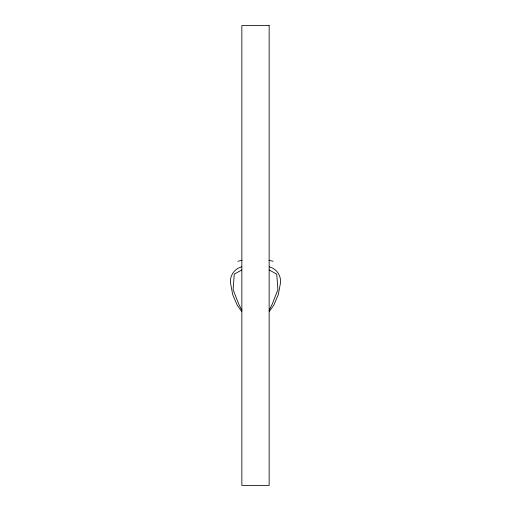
<?xml version="1.0" encoding="UTF-8"?>
<svg xmlns="http://www.w3.org/2000/svg" width="511" height="511" viewBox="0 0 511 511"><rect width="100%" height="100%" fill="white"/><g stroke="black" fill="none" stroke-linecap="round" stroke-linejoin="round"><path stroke-width="0.77" d="M269.093 310.439L272.235 304.122L277.907 289.654L276.732 274.126L269.182 269.968M269.252 311.506L273.762 305.22L278.323 294.553L280.462 283.151A14.921 14.921 0 0 0 269.335 266.851M241.818 269.968L234.268 274.126L233.093 289.654L238.765 304.122L241.907 310.439M237.89 261.287L242.131 260.227M268.869 260.227L273.11 261.287M241.748 311.506L237.238 305.22L232.677 294.553L230.538 283.151A14.921 14.921 0 0 1 241.665 266.851M269.15 25.55L241.85 25.55L241.85 485.45L269.15 485.45L269.15 25.55"/></g></svg>
